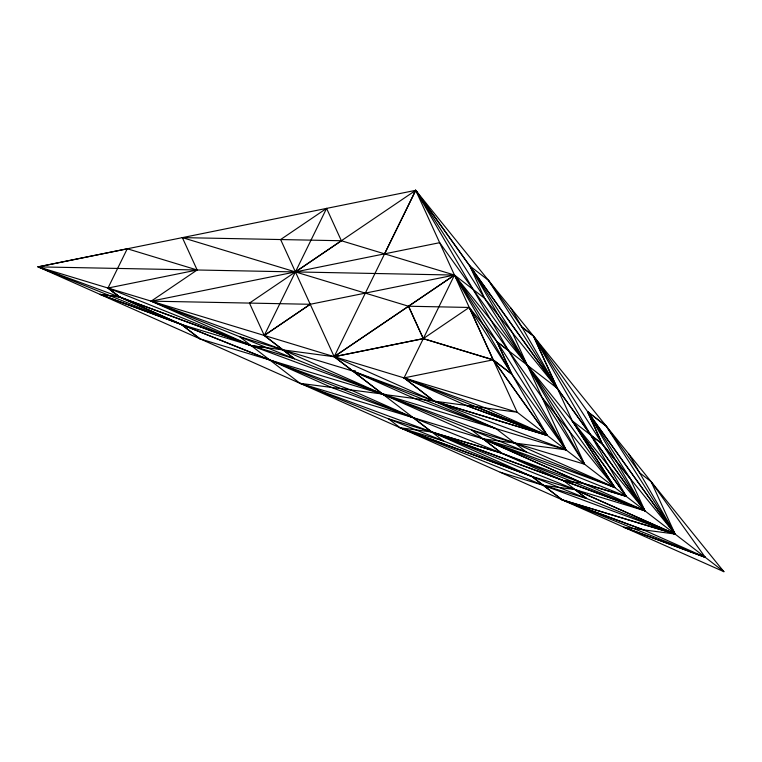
<?xml version="1.0" encoding="UTF-8"?>
<svg xmlns="http://www.w3.org/2000/svg" width="762" height="762" viewBox="0 0 762 762"><rect width="100%" height="100%" fill="white"/><g stroke="black" fill="none" stroke-linecap="round" stroke-linejoin="round"><path stroke-width="1.14" d="M484.632 298.342L469.84 265.976L488.461 280.34L521.922 327.089L533.457 335.994L557.336 388.353L484.642 298.342L454.485 275.053L341.366 240.744L326.584 208.388L264.262 335.461L294.427 358.75L181.356 324.441L99.936 294.351L38.11 266.862L415.719 190.329L644.909 510.826L723.9 571.7L300.142 383.324L675.075 534.076L533.476 335.956L644.928 510.769L531.886 476.44L400.155 427.787L388.658 418.91L501.663 453.228L583.054 483.318L626.288 496.405L644.928 510.788L630.126 478.384L587.569 411.68L602.332 444.017L675.084 534.038L623.84 527.237L705.25 557.327L651.148 481.679L639.632 472.783L606.152 426.034L587.531 411.642L602.342 444.017L630.126 478.403M384.562 253.851L415.747 190.319L569.814 431.883L584.616 464.248L626.288 496.405L533.39 335.966L521.913 327.089M493.224 359.807L547.307 435.483L434.245 401.174L404.05 377.895L454.466 275.092L547.307 435.483L565.937 449.856L483.041 438.845L626.288 496.405L572.195 420.757L533.457 335.994M413.995 191.957L415.719 190.329M295.427 271.92L341.376 240.744L182.337 237.611L408.508 306.229L469.202 307.457L423.253 338.652L334.194 356.74L251.231 345.653L119.529 296.961L99.936 294.361L119.51 296.951L181.356 324.441L644.909 510.826L587.569 411.68M199.968 338.842L181.346 324.45L119.51 296.951L108.004 288.036L127.264 248.755L197.148 269.986L151.19 301.142L310.22 304.286L264.262 335.471L249.469 303.095L415.747 190.319L565.985 449.856L584.606 464.248L469.84 265.976L512.426 332.737L565.976 449.837L199.968 338.842L99.955 294.361L181.366 324.441L200.025 338.814L300.028 383.343L644.966 510.702L642.985 509.245M326.584 208.378L280.626 239.544L334.175 356.654L443.351 440.903L400.155 427.787L431.816 432.006L501.663 453.209L483.013 438.788L583.054 483.318L626.288 496.405L572.176 420.767L602.275 443.96M310.22 304.286L264.262 335.461L294.427 358.75M454.466 275.092L334.147 356.654L383.01 394.325L498.881 440.95M431.787 432.035L413.137 417.643L351.292 390.154L269.862 360.045L38.1 266.862L127.254 248.803M197.148 269.996L108.004 288.036L119.52 296.932L108.004 288.036L251.25 345.634L267.071 347.758L382.962 394.345M310.22 304.286L454.476 275.053L644.928 510.788L431.778 431.987L531.876 476.479L562.051 499.672M496.081 428.663L526.237 451.952L300.038 383.343L239.706 336.756L352.796 371.065L565.937 449.856L511.835 374.237L493.214 359.826L423.272 338.633L334.175 356.692L415.719 190.319L517.15 412.204L547.307 435.483L434.264 401.193M414.652 398.574L352.806 371.084L355.159 370.599M404.05 377.895L485.451 407.994L547.307 435.483L404.05 377.895L493.185 359.835L547.307 435.483L465.896 405.365L404.05 377.895L434.207 401.164M498.872 440.95L614.772 487.537L572.186 420.757L614.772 487.509L514.721 443.055L38.1 266.862L454.476 275.053L542.03 397.478L614.772 487.528L483.051 438.826M300.028 383.343L385.353 394.392M542.03 397.488L584.616 464.248L471.516 429.949L501.663 453.228L563.489 480.717L583.073 483.327M651.148 481.679L675.094 534.038L575.034 489.575L543.373 485.356L531.886 476.469L400.193 427.787L543.42 485.318M383.01 394.325L517.122 412.204L38.119 266.824M563.499 480.727L573.281 482.032M565.985 449.856L454.485 275.053L408.518 306.229L423.291 338.633L493.147 359.874L511.854 374.266L497.053 341.852L469.306 307.486L493.195 359.874M500.215 472.23L586.569 498.472L575.034 489.575L675.075 534.076L543.373 485.356L561.994 499.739L705.25 557.327L643.414 529.838L562.004 499.748L675.103 534.038L628.669 453.847M561.985 499.767L675.094 534.038L606.152 426.034L587.521 411.651L675.094 534.038L673.227 532.581M623.849 527.237L705.25 557.308M414.642 398.564L496.033 428.654L334.175 356.692L408.518 306.276L423.31 338.652M413.137 417.652L331.708 387.553L269.872 360.045M562.004 499.748L643.414 529.838M352.806 371.084L496.033 428.654M431.835 431.997L575.081 489.528L563.547 480.632M267.071 347.758L151.171 301.152L439.674 242.687L614.772 487.537M251.231 345.634L151.171 301.152L282.902 349.863L644.928 510.788L415.7 190.319L723.9 571.7M469.306 307.505L511.854 374.228L497.062 341.862L508.587 350.72M590.75 435.083L602.266 443.941M497.072 341.824L557.384 388.382M575.034 489.575L586.559 498.472M555.488 386.858L557.355 388.315L510.959 308.162M564.032 448.37L565.909 449.894M488.48 280.34L557.355 388.315M182.347 237.601L197.148 269.967M475.678 406.679L465.887 405.365L547.307 435.483L475.688 406.67"/></g></svg>
